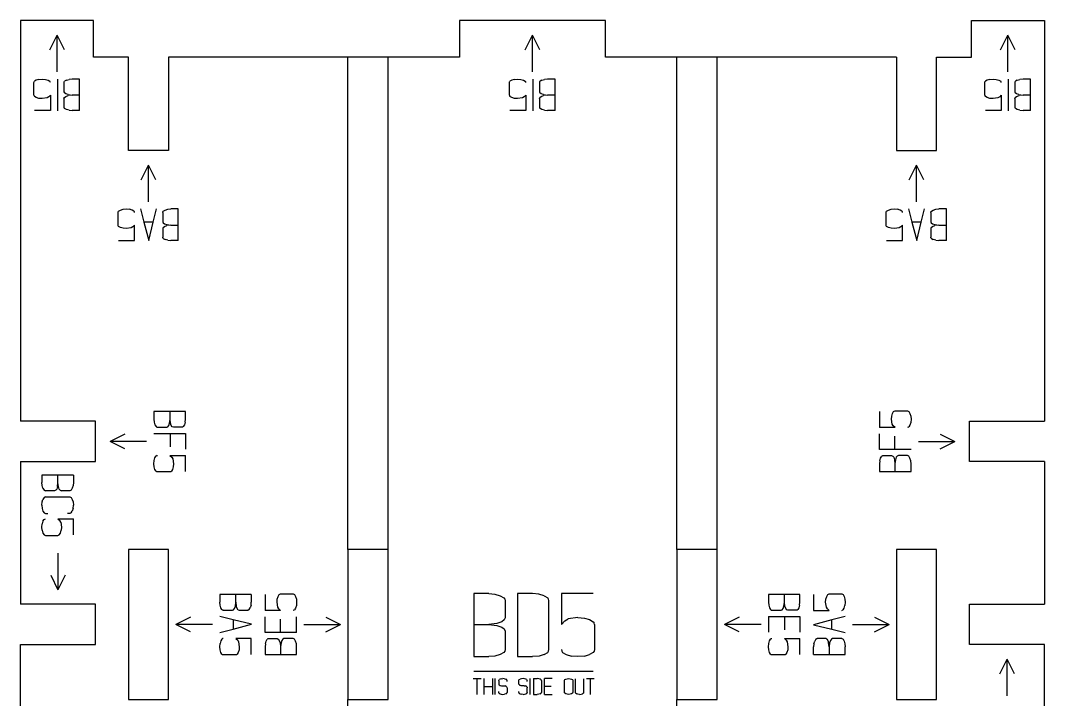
# Model space of a CAD drawing. Header units: millimetres. Extents: x 365 to 505, y -287 to -122.
# Drawn here: x 365.1 to 505.1, y -214.3 to -121.6 of the extents above; entities that cross this region are included whole.
import ezdxf

# ---------------------------------------------------------------- set-up
doc = ezdxf.new("R2010")
doc.units = ezdxf.units.MM
for name, color, linetype in [('alignment', 2, 'Continuous'), ('code', 2, 'Continuous'), ('drawing', 7, 'Continuous')]:
    doc.layers.add(name, color=color, linetype=linetype)

msp = doc.modelspace()

# ---------------------------------------------------------------- linework, layer by layer
at = {"layer": 'alignment'}
for p, q in [((409.82, -193.81), (409.82, -126.56)), ((415.32, -193.81), (415.32, -126.56)), ((454.82, -193.81), (454.82, -126.56)), ((460.32, -193.81), (460.32, -126.56)), ((409.82, -281.56), (409.82, -214.31)), ((454.82, -281.56), (454.82, -214.31))]:
    msp.add_line(p, q, dxfattribs=at)
at = {"layer": 'code'}
for p, q in [((369.07, -125.56), (370.07, -123.56)), ((370.07, -128.56), (370.07, -123.56)), ((371.07, -125.56), (370.07, -123.56)), ((434.07, -125.56), (435.07, -123.56)), ((435.07, -128.56), (435.07, -123.56)), ((436.07, -125.56), (435.07, -123.56)), ((499.07, -125.56), (500.07, -123.56)), ((500.07, -128.56), (500.07, -123.56)), ((501.07, -125.56), (500.07, -123.56)), ((366.91, -130.04), (366.93, -129.95)), ((366.91, -131.75), (366.91, -130.04)), ((366.93, -129.95), (366.99, -129.86)), ((367.23, -129.7), (366.99, -129.86)), ((367.59, -129.6), (367.23, -129.7)), ((367.59, -129.6), (368.04, -129.56)), ((368.04, -129.56), (368.48, -129.6)), ((368.48, -129.6), (368.84, -129.7)), ((368.84, -129.7), (369.08, -129.86)), ((369.14, -129.95), (369.08, -129.86)), ((369.16, -130.04), (369.14, -129.95)), ((370.16, -133.88), (370.16, -129.56)), ((371.04, -129.94), (371.01, -130.04)), ((371.01, -130.04), (371.01, -131.3)), ((371.04, -129.94), (371.1, -129.85)), ((371.35, -129.7), (371.1, -129.85)), ((371.35, -129.7), (371.71, -129.6)), ((372.14, -129.56), (371.71, -129.6)), ((373.16, -129.56), (372.14, -129.56)), ((373.16, -131.76), (373.16, -129.56)), ((431.91, -130.04), (431.93, -129.95)), ((431.91, -131.75), (431.91, -130.04)), ((431.93, -129.95), (431.99, -129.86)), ((432.23, -129.7), (431.99, -129.86)), ((432.59, -129.6), (432.23, -129.7)), ((432.59, -129.6), (433.04, -129.56)), ((433.04, -129.56), (433.48, -129.6)), ((433.48, -129.6), (433.84, -129.7)), ((433.84, -129.7), (434.08, -129.86)), ((434.14, -129.95), (434.08, -129.86)), ((434.16, -130.04), (434.14, -129.95)), ((435.16, -133.88), (435.16, -129.56)), ((436.04, -129.94), (436.01, -130.04)), ((436.01, -130.04), (436.01, -131.3)), ((436.04, -129.94), (436.1, -129.85)), ((436.35, -129.7), (436.1, -129.85)), ((436.35, -129.7), (436.71, -129.6)), ((437.14, -129.56), (436.71, -129.6)), ((438.16, -129.56), (437.14, -129.56)), ((438.16, -131.76), (438.16, -129.56)), ((496.91, -130.04), (496.93, -129.95)), ((496.91, -131.75), (496.91, -130.04)), ((496.93, -129.95), (496.99, -129.86)), ((497.23, -129.7), (496.99, -129.86)), ((497.59, -129.6), (497.23, -129.7)), ((497.59, -129.6), (498.04, -129.56)), ((498.04, -129.56), (498.48, -129.6)), ((498.48, -129.6), (498.84, -129.7)), ((498.84, -129.7), (499.08, -129.86)), ((499.14, -129.95), (499.08, -129.86)), ((499.16, -130.04), (499.14, -129.95)), ((500.16, -133.88), (500.16, -129.56)), ((501.04, -129.94), (501.01, -130.04)), ((501.01, -130.04), (501.01, -131.3)), ((501.04, -129.94), (501.1, -129.85)), ((501.35, -129.7), (501.1, -129.85)), ((501.35, -129.7), (501.71, -129.6)), ((502.14, -129.56), (501.71, -129.6)), ((503.16, -129.56), (502.14, -129.56)), ((503.16, -131.76), (503.16, -129.56)), ((371.01, -131.3), (371.07, -131.45)), ((371.25, -131.58), (371.07, -131.45)), ((371.58, -131.69), (371.25, -131.58)), ((436.01, -131.3), (436.07, -131.45)), ((436.25, -131.58), (436.07, -131.45)), ((436.58, -131.69), (436.25, -131.58)), ((501.01, -131.3), (501.07, -131.45)), ((501.25, -131.58), (501.07, -131.45)), ((501.58, -131.69), (501.25, -131.58)), ((366.91, -131.75), (366.93, -131.85)), ((366.93, -131.85), (366.99, -131.94)), ((367.23, -132.09), (366.99, -131.94)), ((367.59, -132.2), (367.23, -132.09)), ((368.04, -132.23), (367.59, -132.2)), ((368.71, -132.13), (368.04, -132.23)), ((368.94, -132.01), (368.71, -132.13)), ((369.16, -131.75), (368.94, -132.01)), ((369.16, -131.75), (369.16, -133.87)), ((371.01, -132.22), (371.07, -132.07)), ((371.01, -132.22), (371.01, -133.39)), ((371.07, -132.07), (371.25, -131.93)), ((371.25, -131.93), (371.59, -131.82)), ((371.58, -131.69), (372.14, -131.76)), ((372.14, -131.76), (371.59, -131.82)), ((373.16, -131.76), (372.14, -131.76)), ((373.16, -133.87), (373.16, -131.76)), ((431.91, -131.75), (431.93, -131.85)), ((431.93, -131.85), (431.99, -131.94)), ((432.23, -132.09), (431.99, -131.94)), ((432.59, -132.2), (432.23, -132.09)), ((433.04, -132.23), (432.59, -132.2)), ((433.71, -132.13), (433.04, -132.23)), ((433.94, -132.01), (433.71, -132.13)), ((434.16, -131.75), (433.94, -132.01)), ((434.16, -131.75), (434.16, -133.87)), ((436.01, -132.22), (436.07, -132.07)), ((436.01, -132.22), (436.01, -133.39)), ((436.07, -132.07), (436.25, -131.93)), ((436.25, -131.93), (436.59, -131.82)), ((436.58, -131.69), (437.14, -131.76)), ((437.14, -131.76), (436.59, -131.82)), ((438.16, -131.76), (437.14, -131.76)), ((438.16, -133.87), (438.16, -131.76)), ((496.91, -131.75), (496.93, -131.85)), ((496.93, -131.85), (496.99, -131.94)), ((497.23, -132.09), (496.99, -131.94)), ((497.59, -132.2), (497.23, -132.09)), ((498.04, -132.23), (497.59, -132.2)), ((498.71, -132.13), (498.04, -132.23)), ((498.94, -132.01), (498.71, -132.13)), ((499.16, -131.75), (498.94, -132.01)), ((499.16, -131.75), (499.16, -133.87)), ((501.01, -132.22), (501.07, -132.07)), ((501.01, -132.22), (501.01, -133.39)), ((501.07, -132.07), (501.25, -131.93)), ((501.25, -131.93), (501.59, -131.82)), ((501.58, -131.69), (502.14, -131.76)), ((502.14, -131.76), (501.59, -131.82)), ((503.16, -131.76), (502.14, -131.76)), ((503.16, -133.87), (503.16, -131.76)), ((369.16, -133.87), (366.99, -133.87)), ((371.01, -133.39), (371.04, -133.48)), ((371.1, -133.57), (371.04, -133.48)), ((371.35, -133.73), (371.1, -133.57)), ((371.71, -133.83), (371.35, -133.73)), ((371.71, -133.83), (372.14, -133.87)), ((373.16, -133.87), (372.14, -133.87)), ((434.16, -133.87), (431.99, -133.87)), ((436.01, -133.39), (436.04, -133.48)), ((436.1, -133.57), (436.04, -133.48)), ((436.35, -133.73), (436.1, -133.57)), ((436.71, -133.83), (436.35, -133.73)), ((436.71, -133.83), (437.14, -133.87)), ((438.16, -133.87), (437.14, -133.87)), ((499.16, -133.87), (496.99, -133.87)), ((501.01, -133.39), (501.04, -133.48)), ((501.1, -133.57), (501.04, -133.48)), ((501.35, -133.73), (501.1, -133.57)), ((501.71, -133.83), (501.35, -133.73)), ((501.71, -133.83), (502.14, -133.87)), ((503.16, -133.87), (502.14, -133.87)), ((381.57, -143.31), (382.57, -141.31)), ((382.57, -146.31), (382.57, -141.31)), ((383.57, -143.31), (382.57, -141.31)), ((486.57, -143.31), (487.57, -141.31)), ((487.57, -146.31), (487.57, -141.31)), ((488.57, -143.31), (487.57, -141.31)), ((378.41, -147.79), (378.43, -147.7)), ((378.41, -149.5), (378.41, -147.79)), ((378.43, -147.7), (378.49, -147.61)), ((378.49, -147.61), (378.73, -147.45)), ((378.73, -147.45), (379.1, -147.35)), ((379.1, -147.35), (379.54, -147.31)), ((379.54, -147.31), (379.98, -147.35)), ((380.34, -147.45), (379.98, -147.35)), ((380.58, -147.61), (380.34, -147.45)), ((380.58, -147.61), (380.64, -147.7)), ((380.66, -147.79), (380.64, -147.7)), ((381.47, -147.31), (381.95, -149.13)), ((383.21, -149.13), (383.66, -147.31)), ((384.51, -147.79), (384.53, -147.69)), ((384.51, -147.79), (384.51, -149.05)), ((384.53, -147.69), (384.6, -147.6)), ((384.6, -147.6), (384.84, -147.45)), ((384.84, -147.45), (385.2, -147.35)), ((385.2, -147.35), (385.64, -147.31)), ((386.65, -147.31), (385.64, -147.31)), ((386.65, -149.51), (386.65, -147.31)), ((483.41, -147.79), (483.43, -147.7)), ((483.41, -149.5), (483.41, -147.79)), ((483.43, -147.7), (483.49, -147.61)), ((483.49, -147.61), (483.73, -147.45)), ((483.73, -147.45), (484.1, -147.35)), ((484.1, -147.35), (484.54, -147.31)), ((484.54, -147.31), (484.98, -147.35)), ((485.34, -147.45), (484.98, -147.35)), ((485.58, -147.61), (485.34, -147.45)), ((485.58, -147.61), (485.64, -147.7)), ((485.66, -147.79), (485.64, -147.7)), ((486.47, -147.31), (486.95, -149.13)), ((488.21, -149.13), (488.66, -147.31)), ((489.51, -147.79), (489.53, -147.69)), ((489.51, -147.79), (489.51, -149.05)), ((489.53, -147.69), (489.6, -147.6)), ((489.6, -147.6), (489.84, -147.45)), ((489.84, -147.45), (490.2, -147.35)), ((490.2, -147.35), (490.64, -147.31)), ((491.65, -147.31), (490.64, -147.31)), ((491.65, -149.51), (491.65, -147.31)), ((378.43, -149.6), (378.41, -149.5)), ((378.49, -149.69), (378.43, -149.6)), ((378.73, -149.84), (378.49, -149.69)), ((380.44, -149.76), (380.21, -149.88)), ((380.66, -149.5), (380.44, -149.76)), ((380.66, -151.62), (380.66, -149.5)), ((381.95, -149.13), (382.6, -151.63)), ((383.21, -149.13), (381.95, -149.13)), ((382.6, -151.63), (383.21, -149.13)), ((384.51, -149.05), (384.57, -149.2)), ((384.57, -149.2), (384.74, -149.34)), ((384.57, -149.82), (384.74, -149.68)), ((384.74, -149.34), (385.08, -149.44)), ((384.74, -149.68), (385.09, -149.57)), ((385.08, -149.44), (385.64, -149.51)), ((385.64, -149.51), (385.09, -149.57)), ((385.64, -149.51), (386.65, -149.51)), ((386.65, -151.62), (386.65, -149.51)), ((483.43, -149.6), (483.41, -149.5)), ((483.49, -149.69), (483.43, -149.6)), ((483.73, -149.84), (483.49, -149.69)), ((485.44, -149.76), (485.21, -149.88)), ((485.66, -149.5), (485.44, -149.76)), ((485.66, -151.62), (485.66, -149.5)), ((486.95, -149.13), (487.6, -151.63)), ((488.21, -149.13), (486.95, -149.13)), ((487.6, -151.63), (488.21, -149.13)), ((489.51, -149.05), (489.57, -149.2)), ((489.57, -149.2), (489.74, -149.34)), ((489.57, -149.82), (489.74, -149.68)), ((489.74, -149.34), (490.08, -149.44)), ((489.74, -149.68), (490.09, -149.57)), ((490.08, -149.44), (490.64, -149.51)), ((490.64, -149.51), (490.09, -149.57)), ((490.64, -149.51), (491.65, -149.51)), ((491.65, -151.62), (491.65, -149.51)), ((379.1, -149.95), (378.73, -149.84)), ((379.54, -149.98), (379.1, -149.95)), ((380.21, -149.88), (379.54, -149.98)), ((384.57, -149.82), (384.51, -149.97)), ((384.51, -149.97), (384.51, -151.14)), ((384.53, -151.23), (384.51, -151.14)), ((484.1, -149.95), (483.73, -149.84)), ((484.54, -149.98), (484.1, -149.95)), ((485.21, -149.88), (484.54, -149.98)), ((489.57, -149.82), (489.51, -149.97)), ((489.51, -149.97), (489.51, -151.14)), ((489.53, -151.23), (489.51, -151.14)), ((378.49, -151.62), (380.66, -151.62)), ((384.53, -151.23), (384.6, -151.32)), ((384.6, -151.32), (384.84, -151.48)), ((385.21, -151.58), (384.84, -151.48)), ((385.21, -151.58), (385.64, -151.62)), ((386.65, -151.62), (385.64, -151.62)), ((483.49, -151.62), (485.66, -151.62)), ((489.53, -151.23), (489.6, -151.32)), ((489.6, -151.32), (489.84, -151.48)), ((490.21, -151.58), (489.84, -151.48)), ((490.21, -151.58), (490.64, -151.62)), ((491.65, -151.62), (490.64, -151.62)), ((385.52, -174.98), (383.32, -174.98)), ((383.32, -174.98), (383.32, -176)), ((387.63, -174.98), (385.52, -174.98)), ((385.52, -176), (385.52, -174.98)), ((387.63, -176), (387.63, -174.98)), ((482.51, -174.98), (482.51, -177.15)), ((484.29, -175.23), (484.44, -174.98)), ((484.44, -174.98), (484.53, -174.92)), ((484.53, -174.92), (484.63, -174.9)), ((484.63, -174.9), (486.34, -174.9)), ((486.34, -174.9), (486.44, -174.92)), ((486.44, -174.92), (486.53, -174.98)), ((486.53, -174.98), (486.68, -175.23)), ((383.32, -176), (383.36, -176.43)), ((385.45, -176.55), (385.52, -176)), ((385.58, -176.55), (385.52, -176)), ((387.59, -176.43), (387.63, -176)), ((484.15, -176.03), (484.18, -175.59)), ((484.25, -176.7), (484.15, -176.03)), ((484.18, -175.59), (484.29, -175.23)), ((486.68, -175.23), (486.79, -175.59)), ((486.79, -175.59), (486.82, -176.03)), ((486.82, -176.03), (486.79, -176.47)), ((383.36, -176.43), (383.46, -176.79)), ((383.46, -176.79), (383.61, -177.04)), ((383.61, -177.04), (383.7, -177.1)), ((383.7, -177.1), (383.8, -177.12)), ((383.8, -177.12), (385.06, -177.12)), ((385.06, -177.12), (385.21, -177.06)), ((385.21, -177.06), (385.34, -176.89)), ((385.34, -176.89), (385.45, -176.55)), ((385.69, -176.89), (385.58, -176.55)), ((385.83, -177.06), (385.69, -176.89)), ((385.98, -177.12), (385.83, -177.06)), ((387.15, -177.12), (385.98, -177.12)), ((387.24, -177.1), (387.15, -177.12)), ((387.24, -177.1), (387.33, -177.04)), ((387.49, -176.79), (387.33, -177.04)), ((387.59, -176.43), (387.49, -176.79)), ((484.63, -177.15), (482.51, -177.15)), ((484.38, -176.93), (484.25, -176.7)), ((484.63, -177.15), (484.38, -176.93)), ((486.44, -177.13), (486.34, -177.15)), ((486.44, -177.13), (486.53, -177.07)), ((486.68, -176.83), (486.53, -177.07)), ((486.79, -176.47), (486.68, -176.83)), ((379.32, -178.06), (377.32, -179.06)), ((382.32, -179.06), (377.32, -179.06)), ((379.32, -180.06), (377.32, -179.06)), ((383.32, -177.98), (385.54, -177.98)), ((385.54, -177.98), (385.54, -179.81)), ((385.54, -177.98), (387.63, -177.98)), ((387.63, -177.98), (387.63, -180.1)), ((482.51, -180.15), (482.51, -178.02)), ((484.6, -180.15), (484.6, -178.32)), ((487.82, -179.06), (492.82, -179.06)), ((490.82, -178.06), (492.82, -179.06)), ((490.82, -180.06), (492.82, -179.06)), ((484.6, -180.15), (482.51, -180.15)), ((486.82, -180.15), (484.6, -180.15)), ((383.32, -182.1), (383.36, -181.66)), ((383.36, -181.66), (383.46, -181.29)), ((383.46, -181.29), (383.62, -181.05)), ((383.71, -180.99), (383.62, -181.05)), ((383.71, -180.99), (383.8, -180.97)), ((385.51, -180.97), (387.63, -180.97)), ((385.51, -180.97), (385.77, -181.19)), ((385.77, -181.19), (385.89, -181.42)), ((385.89, -181.42), (385.99, -182.1)), ((387.63, -183.15), (387.63, -180.97)), ((482.55, -181.7), (482.51, -182.13)), ((482.55, -181.7), (482.66, -181.33)), ((482.66, -181.33), (482.81, -181.09)), ((482.9, -181.02), (482.81, -181.09)), ((482.9, -181.02), (482.99, -181)), ((482.99, -181), (484.16, -181)), ((484.16, -181), (484.32, -181.06)), ((484.32, -181.06), (484.45, -181.23)), ((484.45, -181.23), (484.56, -181.58)), ((484.56, -181.58), (484.62, -182.13)), ((484.69, -181.57), (484.62, -182.13)), ((484.8, -181.23), (484.69, -181.57)), ((484.93, -181.06), (484.8, -181.23)), ((485.09, -181), (484.93, -181.06)), ((486.34, -181), (485.09, -181)), ((486.44, -181.02), (486.34, -181)), ((486.53, -181.09), (486.44, -181.02)), ((486.68, -181.33), (486.53, -181.09)), ((486.79, -181.7), (486.68, -181.33)), ((486.82, -182.13), (486.79, -181.7)), ((383.36, -182.54), (383.32, -182.1)), ((383.46, -182.9), (383.36, -182.54)), ((383.62, -183.14), (383.46, -182.9)), ((383.71, -183.2), (383.62, -183.14)), ((383.8, -183.22), (383.71, -183.2)), ((385.51, -183.22), (383.8, -183.22)), ((385.61, -183.2), (385.51, -183.22)), ((385.7, -183.14), (385.61, -183.2)), ((385.85, -182.9), (385.7, -183.14)), ((385.96, -182.54), (385.85, -182.9)), ((385.99, -182.1), (385.96, -182.54)), ((482.51, -182.13), (482.51, -183.15)), ((482.51, -183.15), (484.62, -183.15)), ((484.62, -182.13), (484.62, -183.15)), ((484.62, -183.15), (486.82, -183.15)), ((486.82, -183.15), (486.82, -182.13)), ((370.2, -183.65), (368, -183.65)), ((368, -183.65), (368, -184.67)), ((368.03, -185.1), (368, -184.67)), ((370.13, -185.23), (370.2, -184.67)), ((370.2, -184.67), (370.2, -183.65)), ((372.31, -183.65), (370.2, -183.65)), ((370.26, -185.22), (370.2, -184.67)), ((372.31, -184.67), (372.27, -185.1)), ((372.31, -183.65), (372.31, -184.67)), ((368.14, -185.46), (368.03, -185.1)), ((368.14, -185.46), (368.29, -185.71)), ((368.29, -185.71), (368.38, -185.77)), ((368.38, -185.77), (368.48, -185.79)), ((369.73, -185.79), (368.48, -185.79)), ((369.89, -185.74), (369.73, -185.79)), ((370.02, -185.56), (369.89, -185.74)), ((370.13, -185.23), (370.02, -185.56)), ((370.36, -185.56), (370.26, -185.22)), ((370.5, -185.74), (370.36, -185.56)), ((370.5, -185.74), (370.66, -185.79)), ((371.83, -185.79), (370.66, -185.79)), ((371.92, -185.77), (371.83, -185.79)), ((372.01, -185.71), (371.92, -185.77)), ((372.16, -185.46), (372.01, -185.71)), ((372.27, -185.1), (372.16, -185.46)), ((368, -187.77), (368.03, -187.33)), ((368.03, -187.33), (368.14, -186.97)), ((368.29, -186.73), (368.14, -186.97)), ((368.38, -186.67), (368.29, -186.73)), ((368.48, -186.65), (368.38, -186.67)), ((368.48, -186.65), (371.83, -186.65)), ((371.83, -186.65), (371.92, -186.67)), ((371.92, -186.67), (372.01, -186.73)), ((372.01, -186.73), (372.16, -186.97)), ((372.16, -186.97), (372.27, -187.33)), ((372.27, -187.33), (372.31, -187.77)), ((368, -187.77), (368.03, -188.22)), ((368.03, -188.22), (368.14, -188.57)), ((368.14, -188.57), (368.29, -188.81)), ((368.29, -188.81), (368.38, -188.88)), ((368.38, -188.88), (368.48, -188.9)), ((368.48, -188.9), (368.79, -188.9)), ((371.83, -188.9), (371.52, -188.9)), ((371.92, -188.88), (371.83, -188.9)), ((372.01, -188.81), (371.92, -188.88)), ((372.01, -188.81), (372.16, -188.57)), ((372.27, -188.21), (372.16, -188.57)), ((372.27, -188.21), (372.31, -187.77)), ((368, -190.76), (368.03, -190.32)), ((368.14, -189.96), (368.03, -190.32)), ((368.14, -189.96), (368.29, -189.72)), ((368.29, -189.72), (368.38, -189.66)), ((368.38, -189.66), (368.48, -189.64)), ((370.19, -189.64), (372.31, -189.64)), ((370.19, -189.64), (370.44, -189.86)), ((370.57, -190.09), (370.44, -189.86)), ((370.57, -190.09), (370.67, -190.76)), ((372.31, -191.81), (372.31, -189.64)), ((368.03, -191.2), (368, -190.76)), ((368.03, -191.2), (368.14, -191.57)), ((368.14, -191.57), (368.29, -191.81)), ((370.37, -191.81), (370.53, -191.57)), ((370.53, -191.57), (370.64, -191.2)), ((370.67, -190.76), (370.64, -191.2)), ((368.29, -191.81), (368.38, -191.87)), ((368.38, -191.87), (368.48, -191.89)), ((368.48, -191.89), (370.19, -191.89)), ((370.19, -191.89), (370.29, -191.87)), ((370.29, -191.87), (370.37, -191.81)), ((370.2, -194.31), (370.2, -199.31)), ((369.2, -197.31), (370.2, -199.31)), ((371.2, -197.31), (370.2, -199.31)), ((392.32, -199.98), (392.32, -201)), ((394.52, -199.98), (392.32, -199.98)), ((396.63, -199.98), (394.52, -199.98)), ((394.52, -201), (394.52, -199.98)), ((396.63, -199.98), (396.63, -201)), ((398.51, -199.98), (398.51, -202.15)), ((400.29, -200.23), (400.44, -199.98)), ((400.44, -199.98), (400.53, -199.92)), ((400.53, -199.92), (400.63, -199.9)), ((400.63, -199.9), (402.34, -199.9)), ((402.34, -199.9), (402.44, -199.92)), ((402.44, -199.92), (402.53, -199.98)), ((402.53, -199.98), (402.68, -200.23)), ((429.08, -199.84), (427.04, -199.84)), ((427.04, -199.84), (427.04, -204.06)), ((429.08, -199.84), (429.94, -199.91)), ((429.94, -199.91), (430.66, -200.13)), ((430.66, -200.13), (431.16, -200.44)), ((433.04, -199.84), (433.04, -208.46)), ((435.07, -199.84), (433.04, -199.84)), ((435.94, -199.91), (435.07, -199.84)), ((436.67, -200.13), (435.94, -199.91)), ((436.67, -200.13), (437.16, -200.44)), ((443.38, -199.84), (439.03, -199.84)), ((439.03, -199.84), (439.03, -204.07)), ((469.52, -199.98), (467.32, -199.98)), ((467.32, -199.98), (467.32, -201)), ((471.63, -199.98), (469.52, -199.98)), ((469.52, -201), (469.52, -199.98)), ((471.63, -201), (471.63, -199.98)), ((473.51, -199.98), (473.51, -202.15)), ((475.29, -200.23), (475.44, -199.98)), ((475.44, -199.98), (475.53, -199.92)), ((475.53, -199.92), (475.63, -199.9)), ((475.63, -199.9), (477.34, -199.9)), ((477.34, -199.9), (477.44, -199.92)), ((477.44, -199.92), (477.53, -199.98)), ((477.53, -199.98), (477.68, -200.23)), ((392.36, -201.43), (392.32, -201)), ((392.46, -201.79), (392.36, -201.43)), ((394.34, -201.89), (394.45, -201.55)), ((394.45, -201.55), (394.52, -201)), ((394.52, -201), (394.58, -201.55)), ((394.69, -201.89), (394.58, -201.55)), ((396.59, -201.43), (396.49, -201.79)), ((396.59, -201.43), (396.63, -201)), ((400.15, -201.03), (400.18, -200.59)), ((400.25, -201.7), (400.15, -201.03)), ((400.18, -200.59), (400.29, -200.23)), ((402.68, -200.23), (402.79, -200.59)), ((402.79, -201.47), (402.68, -201.83)), ((402.79, -200.59), (402.82, -201.03)), ((402.82, -201.03), (402.79, -201.47)), ((431.16, -200.44), (431.28, -200.62)), ((431.28, -200.62), (431.33, -200.8)), ((431.33, -200.8), (431.33, -203.14)), ((437.28, -200.62), (437.16, -200.44)), ((437.32, -200.8), (437.28, -200.62)), ((437.32, -207.5), (437.32, -200.8)), ((467.32, -201), (467.36, -201.43)), ((467.36, -201.43), (467.46, -201.79)), ((469.34, -201.89), (469.45, -201.55)), ((469.45, -201.55), (469.52, -201)), ((469.58, -201.55), (469.52, -201)), ((469.69, -201.89), (469.58, -201.55)), ((471.59, -201.43), (471.49, -201.79)), ((471.59, -201.43), (471.63, -201)), ((475.15, -201.03), (475.18, -200.59)), ((475.25, -201.7), (475.15, -201.03)), ((475.18, -200.59), (475.29, -200.23)), ((477.68, -200.23), (477.79, -200.59)), ((477.68, -201.83), (477.79, -201.47)), ((477.79, -200.59), (477.82, -201.03)), ((477.82, -201.03), (477.79, -201.47)), ((394.14, -203.43), (392.32, -202.98)), ((392.61, -202.04), (392.46, -201.79)), ((392.7, -202.1), (392.61, -202.04)), ((392.8, -202.12), (392.7, -202.1)), ((392.8, -202.12), (394.06, -202.12)), ((394.06, -202.12), (394.21, -202.06)), ((394.21, -202.06), (394.34, -201.89)), ((394.83, -202.06), (394.69, -201.89)), ((394.83, -202.06), (394.98, -202.12)), ((394.98, -202.12), (396.15, -202.12)), ((396.24, -202.1), (396.15, -202.12)), ((396.24, -202.1), (396.33, -202.04)), ((396.33, -202.04), (396.49, -201.79)), ((400.63, -202.15), (398.51, -202.15)), ((400.38, -201.93), (400.25, -201.7)), ((400.63, -202.15), (400.38, -201.93)), ((402.44, -202.13), (402.34, -202.15)), ((402.44, -202.13), (402.53, -202.07)), ((402.68, -201.83), (402.53, -202.07)), ((467.32, -202.98), (469.54, -202.98)), ((467.32, -202.98), (467.32, -205.1)), ((467.46, -201.79), (467.61, -202.04)), ((467.61, -202.04), (467.7, -202.1)), ((467.7, -202.1), (467.8, -202.12)), ((467.8, -202.12), (469.06, -202.12)), ((469.06, -202.12), (469.21, -202.06)), ((469.21, -202.06), (469.34, -201.89)), ((469.54, -202.98), (469.54, -204.81)), ((469.54, -202.98), (471.63, -202.98)), ((469.83, -202.06), (469.69, -201.89)), ((469.98, -202.12), (469.83, -202.06)), ((471.15, -202.12), (469.98, -202.12)), ((471.24, -202.1), (471.15, -202.12)), ((471.24, -202.1), (471.33, -202.04)), ((471.49, -201.79), (471.33, -202.04)), ((471.63, -202.98), (471.63, -205.1)), ((473.51, -202.15), (475.63, -202.15)), ((475.38, -201.93), (475.25, -201.7)), ((475.63, -202.15), (475.38, -201.93)), ((477.82, -202.96), (476, -203.44)), ((477.34, -202.15), (477.44, -202.13)), ((477.53, -202.07), (477.44, -202.13)), ((477.53, -202.07), (477.68, -201.83)), ((388.32, -203.06), (386.32, -204.06)), ((391.32, -204.06), (386.32, -204.06)), ((388.32, -205.06), (386.32, -204.06)), ((396.64, -204.04), (394.14, -203.43)), ((394.14, -203.43), (394.14, -204.69)), ((394.14, -204.69), (396.64, -204.04)), ((398.51, -205.15), (398.51, -203.02)), ((400.6, -205.15), (400.6, -203.32)), ((402.82, -205.15), (402.82, -203.02)), ((403.82, -204.06), (408.82, -204.06)), ((406.82, -203.06), (408.82, -204.06)), ((406.82, -205.06), (408.82, -204.06)), ((427.04, -204.06), (427.04, -208.46)), ((427.04, -204.06), (429.08, -204.06)), ((430.18, -203.93), (429.08, -204.06)), ((429.08, -204.06), (430.19, -204.2)), ((430.86, -203.72), (430.18, -203.93)), ((430.19, -204.2), (430.86, -204.41)), ((431.21, -203.45), (430.86, -203.72)), ((431.33, -203.14), (431.21, -203.45)), ((439.03, -204.07), (439.47, -203.57)), ((439.47, -203.57), (439.93, -203.31)), ((441.28, -203.11), (439.93, -203.31)), ((441.28, -203.11), (442.16, -203.18)), ((442.16, -203.18), (442.88, -203.39)), ((442.88, -203.39), (443.36, -203.7)), ((443.36, -203.7), (443.49, -203.88)), ((443.53, -204.07), (443.49, -203.88)), ((443.53, -204.07), (443.53, -207.5)), ((463.32, -203.06), (461.32, -204.06)), ((466.32, -204.06), (461.32, -204.06)), ((463.32, -205.06), (461.32, -204.06)), ((476, -203.44), (473.51, -204.09)), ((473.51, -204.09), (476, -204.7)), ((476, -204.7), (476, -203.44)), ((478.82, -204.06), (483.82, -204.06)), ((481.82, -203.06), (483.82, -204.06)), ((481.82, -205.06), (483.82, -204.06)), ((392.32, -205.16), (394.14, -204.69)), ((400.6, -205.15), (398.51, -205.15)), ((402.82, -205.15), (400.6, -205.15)), ((430.86, -204.41), (431.21, -204.68)), ((431.21, -204.68), (431.33, -204.99)), ((431.33, -204.99), (431.33, -207.5)), ((476, -204.7), (477.82, -205.15)), ((392.32, -207.1), (392.36, -206.66)), ((392.36, -207.54), (392.32, -207.1)), ((392.46, -206.29), (392.36, -206.66)), ((392.62, -206.05), (392.46, -206.29)), ((392.62, -206.05), (392.71, -205.99)), ((392.8, -205.97), (392.71, -205.99)), ((396.63, -205.97), (394.51, -205.97)), ((394.51, -205.97), (394.77, -206.19)), ((394.77, -206.19), (394.89, -206.42)), ((394.89, -206.42), (394.99, -207.1)), ((394.99, -207.1), (394.96, -207.54)), ((396.63, -208.15), (396.63, -205.97)), ((398.55, -206.7), (398.51, -207.13)), ((398.51, -207.13), (398.51, -208.15)), ((398.55, -206.7), (398.66, -206.33)), ((398.66, -206.33), (398.81, -206.09)), ((398.9, -206.02), (398.81, -206.09)), ((398.9, -206.02), (398.99, -206)), ((398.99, -206), (400.16, -206)), ((400.16, -206), (400.32, -206.06)), ((400.32, -206.06), (400.45, -206.23)), ((400.45, -206.23), (400.56, -206.58)), ((400.56, -206.58), (400.62, -207.13)), ((400.69, -206.57), (400.62, -207.13)), ((400.62, -207.13), (400.62, -208.15)), ((400.8, -206.23), (400.69, -206.57)), ((400.93, -206.06), (400.8, -206.23)), ((401.09, -206), (400.93, -206.06)), ((402.34, -206), (401.09, -206)), ((402.44, -206.02), (402.34, -206)), ((402.53, -206.09), (402.44, -206.02)), ((402.68, -206.33), (402.53, -206.09)), ((402.79, -206.7), (402.68, -206.33)), ((402.82, -207.13), (402.79, -206.7)), ((402.82, -208.15), (402.82, -207.13)), ((467.32, -207.1), (467.36, -206.66)), ((467.36, -207.54), (467.32, -207.1)), ((467.36, -206.66), (467.46, -206.29)), ((467.46, -206.29), (467.62, -206.05)), ((467.71, -205.99), (467.62, -206.05)), ((467.71, -205.99), (467.8, -205.97)), ((469.51, -205.97), (471.63, -205.97)), ((469.51, -205.97), (469.77, -206.19)), ((469.77, -206.19), (469.89, -206.42)), ((469.89, -206.42), (469.99, -207.1)), ((469.99, -207.1), (469.96, -207.54)), ((471.63, -208.15), (471.63, -205.97)), ((473.55, -206.7), (473.51, -207.13)), ((473.51, -208.15), (473.51, -207.13)), ((473.55, -206.7), (473.66, -206.33)), ((473.81, -206.09), (473.66, -206.33)), ((473.9, -206.02), (473.81, -206.09)), ((473.9, -206.02), (473.99, -206)), ((475.16, -206), (473.99, -206)), ((475.32, -206.06), (475.16, -206)), ((475.32, -206.06), (475.45, -206.23)), ((475.45, -206.23), (475.56, -206.58)), ((475.62, -207.13), (475.56, -206.58)), ((475.69, -206.57), (475.62, -207.13)), ((475.62, -207.13), (475.62, -208.15)), ((475.8, -206.23), (475.69, -206.57)), ((475.93, -206.06), (475.8, -206.23)), ((476.09, -206), (475.93, -206.06)), ((477.34, -206), (476.09, -206)), ((477.34, -206), (477.44, -206.02)), ((477.44, -206.02), (477.53, -206.09)), ((477.53, -206.09), (477.68, -206.33)), ((477.68, -206.33), (477.79, -206.7)), ((477.79, -206.7), (477.82, -207.13)), ((477.82, -208.15), (477.82, -207.13)), ((392.46, -207.9), (392.36, -207.54)), ((392.62, -208.14), (392.46, -207.9)), ((392.71, -208.2), (392.62, -208.14)), ((392.8, -208.22), (392.71, -208.2)), ((394.51, -208.22), (392.8, -208.22)), ((394.61, -208.2), (394.51, -208.22)), ((394.7, -208.14), (394.61, -208.2)), ((394.85, -207.9), (394.7, -208.14)), ((394.96, -207.54), (394.85, -207.9)), ((398.51, -208.15), (400.62, -208.15)), ((400.62, -208.15), (402.82, -208.15)), ((427.04, -208.46), (429.08, -208.46)), ((429.94, -208.39), (429.08, -208.46)), ((430.66, -208.18), (429.94, -208.39)), ((431.16, -207.87), (430.66, -208.18)), ((431.28, -207.69), (431.16, -207.87)), ((431.33, -207.5), (431.28, -207.69)), ((433.04, -208.46), (435.07, -208.46)), ((435.96, -208.39), (435.07, -208.46)), ((436.67, -208.18), (435.96, -208.39)), ((436.67, -208.18), (437.16, -207.87)), ((437.16, -207.87), (437.28, -207.69)), ((437.28, -207.69), (437.32, -207.5)), ((439.03, -207.5), (439.07, -207.69)), ((439.07, -207.69), (439.19, -207.87)), ((439.19, -207.87), (439.67, -208.18)), ((439.67, -208.18), (440.4, -208.39)), ((441.28, -208.46), (440.4, -208.39)), ((442.16, -208.39), (441.28, -208.46)), ((442.16, -208.39), (442.88, -208.18)), ((443.36, -207.87), (442.88, -208.18)), ((443.49, -207.69), (443.36, -207.87)), ((443.53, -207.5), (443.49, -207.69)), ((467.46, -207.9), (467.36, -207.54)), ((467.62, -208.14), (467.46, -207.9)), ((467.71, -208.2), (467.62, -208.14)), ((467.8, -208.22), (467.71, -208.2)), ((469.51, -208.22), (467.8, -208.22)), ((469.61, -208.2), (469.51, -208.22)), ((469.7, -208.14), (469.61, -208.2)), ((469.85, -207.9), (469.7, -208.14)), ((469.96, -207.54), (469.85, -207.9)), ((473.51, -208.15), (475.62, -208.15)), ((475.62, -208.15), (477.82, -208.15)), ((498.95, -210.81), (499.95, -208.81)), ((499.95, -213.81), (499.95, -208.81)), ((500.95, -210.81), (499.95, -208.81)), ((427.04, -210.46), (443.38, -210.46)), ((427.04, -210.46), (443.38, -210.46)), ((426.97, -211.46), (427.51, -211.46)), ((427.51, -213.61), (427.51, -211.46)), ((427.51, -211.46), (428.04, -211.46)), ((428.47, -212.52), (428.47, -211.46)), ((428.47, -212.52), (429.59, -212.52)), ((428.47, -213.61), (428.47, -212.52)), ((429.59, -211.46), (429.59, -212.52)), ((429.59, -212.52), (429.59, -213.61)), ((429.97, -213.61), (429.97, -211.45)), ((430.47, -211.7), (430.48, -211.65)), ((430.47, -211.7), (430.47, -212.23)), ((430.47, -212.23), (430.48, -212.28)), ((430.48, -211.65), (430.51, -211.6)), ((430.48, -212.28), (430.52, -212.33)), ((430.63, -211.53), (430.51, -211.6)), ((430.52, -212.33), (430.66, -212.42)), ((430.81, -211.47), (430.63, -211.53)), ((430.66, -212.42), (430.83, -212.43)), ((430.81, -211.47), (431.03, -211.46)), ((430.83, -212.43), (431.17, -212.44)), ((431.25, -211.47), (431.03, -211.46)), ((431.17, -212.44), (431.35, -212.46)), ((431.25, -211.47), (431.43, -211.53)), ((431.49, -212.52), (431.35, -212.46)), ((431.55, -211.6), (431.43, -211.53)), ((431.57, -212.61), (431.49, -212.52)), ((431.58, -211.65), (431.55, -211.6)), ((431.57, -212.61), (431.6, -212.73)), ((431.58, -211.65), (431.59, -211.7)), ((431.59, -211.85), (431.59, -211.7)), ((431.6, -212.73), (431.59, -213.37)), ((433.21, -211.7), (433.22, -211.65)), ((433.21, -212.23), (433.21, -211.7)), ((433.23, -212.28), (433.21, -212.23)), ((433.22, -211.65), (433.25, -211.6)), ((433.23, -212.28), (433.26, -212.33)), ((433.25, -211.6), (433.37, -211.53)), ((433.26, -212.33), (433.41, -212.42)), ((433.55, -211.47), (433.37, -211.53)), ((433.57, -212.43), (433.41, -212.42)), ((433.78, -211.46), (433.55, -211.47)), ((433.91, -212.44), (433.57, -212.43)), ((434, -211.47), (433.78, -211.46)), ((433.91, -212.44), (434.1, -212.46)), ((434.18, -211.53), (434, -211.47)), ((434.23, -212.52), (434.1, -212.46)), ((434.3, -211.6), (434.18, -211.53)), ((434.32, -212.61), (434.23, -212.52)), ((434.3, -211.6), (434.33, -211.65)), ((434.32, -212.61), (434.34, -212.73)), ((434.34, -211.7), (434.33, -211.65)), ((434.34, -211.85), (434.34, -211.7)), ((434.34, -213.37), (434.34, -212.73)), ((434.71, -211.45), (434.71, -213.61)), ((435.21, -211.46), (435.21, -213.61)), ((435.21, -211.46), (435.72, -211.46)), ((435.93, -211.47), (435.72, -211.46)), ((436.12, -211.53), (435.93, -211.47)), ((436.24, -211.61), (436.12, -211.53)), ((436.27, -211.65), (436.24, -211.61)), ((436.27, -211.65), (436.28, -211.7)), ((436.28, -211.7), (436.28, -213.37)), ((436.71, -212.5), (436.71, -211.46)), ((437.77, -211.46), (436.71, -211.46)), ((436.71, -213.61), (436.71, -212.5)), ((436.71, -212.5), (437.62, -212.5)), ((439.45, -211.7), (439.46, -211.65)), ((439.45, -213.37), (439.45, -211.7)), ((439.46, -211.65), (439.49, -211.6)), ((439.49, -211.6), (439.61, -211.53)), ((439.61, -211.53), (439.8, -211.47)), ((439.8, -211.47), (440.02, -211.46)), ((440.02, -211.46), (440.24, -211.47)), ((440.24, -211.47), (440.42, -211.53)), ((440.42, -211.53), (440.54, -211.6)), ((440.54, -211.6), (440.57, -211.65)), ((440.57, -211.65), (440.58, -211.7)), ((440.58, -211.7), (440.58, -213.37)), ((440.95, -213.37), (440.95, -211.47)), ((442.08, -213.37), (442.08, -211.47)), ((442.45, -211.46), (442.99, -211.46)), ((442.99, -213.61), (442.99, -211.46)), ((442.99, -211.46), (443.52, -211.46)), ((430.47, -213.37), (430.47, -213.22)), ((430.48, -213.42), (430.47, -213.37)), ((430.51, -213.46), (430.48, -213.42)), ((430.51, -213.46), (430.63, -213.54)), ((430.63, -213.54), (430.81, -213.59)), ((430.81, -213.59), (431.03, -213.61)), ((431.03, -213.61), (431.25, -213.59)), ((431.43, -213.54), (431.25, -213.59)), ((431.43, -213.54), (431.55, -213.46)), ((431.55, -213.46), (431.58, -213.42)), ((431.58, -213.42), (431.59, -213.37)), ((433.21, -213.37), (433.21, -213.22)), ((433.21, -213.37), (433.22, -213.42)), ((433.22, -213.42), (433.25, -213.46)), ((433.25, -213.46), (433.37, -213.54)), ((433.37, -213.54), (433.55, -213.59)), ((433.78, -213.61), (433.55, -213.59)), ((433.78, -213.61), (434, -213.59)), ((434, -213.59), (434.18, -213.54)), ((434.18, -213.54), (434.3, -213.46)), ((434.33, -213.42), (434.3, -213.46)), ((434.34, -213.37), (434.33, -213.42)), ((435.21, -213.61), (435.72, -213.61)), ((435.94, -213.59), (435.72, -213.61)), ((436.12, -213.54), (435.94, -213.59)), ((436.12, -213.54), (436.24, -213.46)), ((436.24, -213.46), (436.27, -213.42)), ((436.27, -213.42), (436.28, -213.37)), ((436.71, -213.61), (437.77, -213.61)), ((439.46, -213.42), (439.45, -213.37)), ((439.49, -213.46), (439.46, -213.42)), ((439.61, -213.54), (439.49, -213.46)), ((439.8, -213.59), (439.61, -213.54)), ((440.02, -213.61), (439.8, -213.59)), ((440.24, -213.59), (440.02, -213.61)), ((440.42, -213.54), (440.24, -213.59)), ((440.54, -213.46), (440.42, -213.54)), ((440.57, -213.42), (440.54, -213.46)), ((440.57, -213.42), (440.58, -213.37)), ((440.96, -213.42), (440.95, -213.37)), ((440.99, -213.46), (440.96, -213.42)), ((440.99, -213.46), (441.11, -213.54)), ((441.29, -213.59), (441.11, -213.54)), ((441.51, -213.61), (441.29, -213.59)), ((441.51, -213.61), (441.73, -213.59)), ((441.73, -213.59), (441.92, -213.54)), ((442.04, -213.46), (441.92, -213.54)), ((442.07, -213.42), (442.04, -213.46)), ((442.07, -213.42), (442.08, -213.37))]:
    msp.add_line(p, q, dxfattribs=at)
at = {"layer": 'drawing'}
for p, q in [((375.07, -121.56), (365.07, -121.56)), ((365.07, -121.56), (365.07, -176.31)), ((375.07, -126.56), (375.07, -121.56)), ((425.07, -121.56), (425.07, -126.56)), ((445.07, -121.56), (425.07, -121.56)), ((445.07, -126.56), (445.07, -121.56)), ((495.07, -126.56), (495.07, -121.56)), ((495.07, -121.56), (505.07, -121.56)), ((505.07, -121.56), (505.07, -176.31)), ((379.82, -126.56), (375.07, -126.56)), ((379.82, -139.31), (379.82, -126.56)), ((425.07, -126.56), (385.32, -126.56)), ((385.32, -126.56), (385.32, -139.31)), ((484.82, -126.56), (445.07, -126.56)), ((484.82, -126.56), (484.82, -139.31)), ((490.32, -126.56), (495.07, -126.56)), ((490.32, -139.31), (490.32, -126.56)), ((385.32, -139.31), (379.82, -139.31)), ((484.82, -139.31), (490.32, -139.31)), ((375.32, -176.31), (365.07, -176.31)), ((375.32, -181.81), (375.32, -176.31)), ((494.82, -181.81), (494.82, -176.31)), ((494.82, -176.31), (505.07, -176.31)), ((365.07, -181.81), (375.32, -181.81)), ((365.07, -181.81), (365.07, -201.31)), ((505.07, -181.81), (494.82, -181.81)), ((505.07, -181.81), (505.07, -201.31)), ((379.82, -193.81), (379.82, -214.31)), ((385.32, -193.81), (379.82, -193.81)), ((385.32, -214.31), (385.32, -193.81)), ((409.82, -193.81), (409.82, -214.31)), ((415.32, -193.81), (409.82, -193.81)), ((415.32, -214.31), (415.32, -193.81)), ((454.82, -193.81), (454.82, -214.31)), ((460.32, -193.81), (454.82, -193.81)), ((460.32, -214.31), (460.32, -193.81)), ((484.82, -193.81), (484.82, -214.31)), ((490.32, -193.81), (484.82, -193.81)), ((490.32, -214.31), (490.32, -193.81)), ((375.32, -201.31), (365.07, -201.31)), ((375.32, -206.81), (375.32, -201.31)), ((494.82, -201.31), (505.07, -201.31)), ((494.82, -206.81), (494.82, -201.31)), ((365.07, -206.81), (375.32, -206.81)), ((365.07, -226.31), (365.07, -206.81)), ((505.07, -206.81), (494.82, -206.81)), ((505.07, -226.31), (505.07, -206.81)), ((379.82, -214.31), (385.32, -214.31)), ((409.82, -214.31), (415.32, -214.31)), ((454.82, -214.31), (460.32, -214.31)), ((484.82, -214.31), (490.32, -214.31))]:
    msp.add_line(p, q, dxfattribs=at)

doc.saveas('drawing.dxf')
